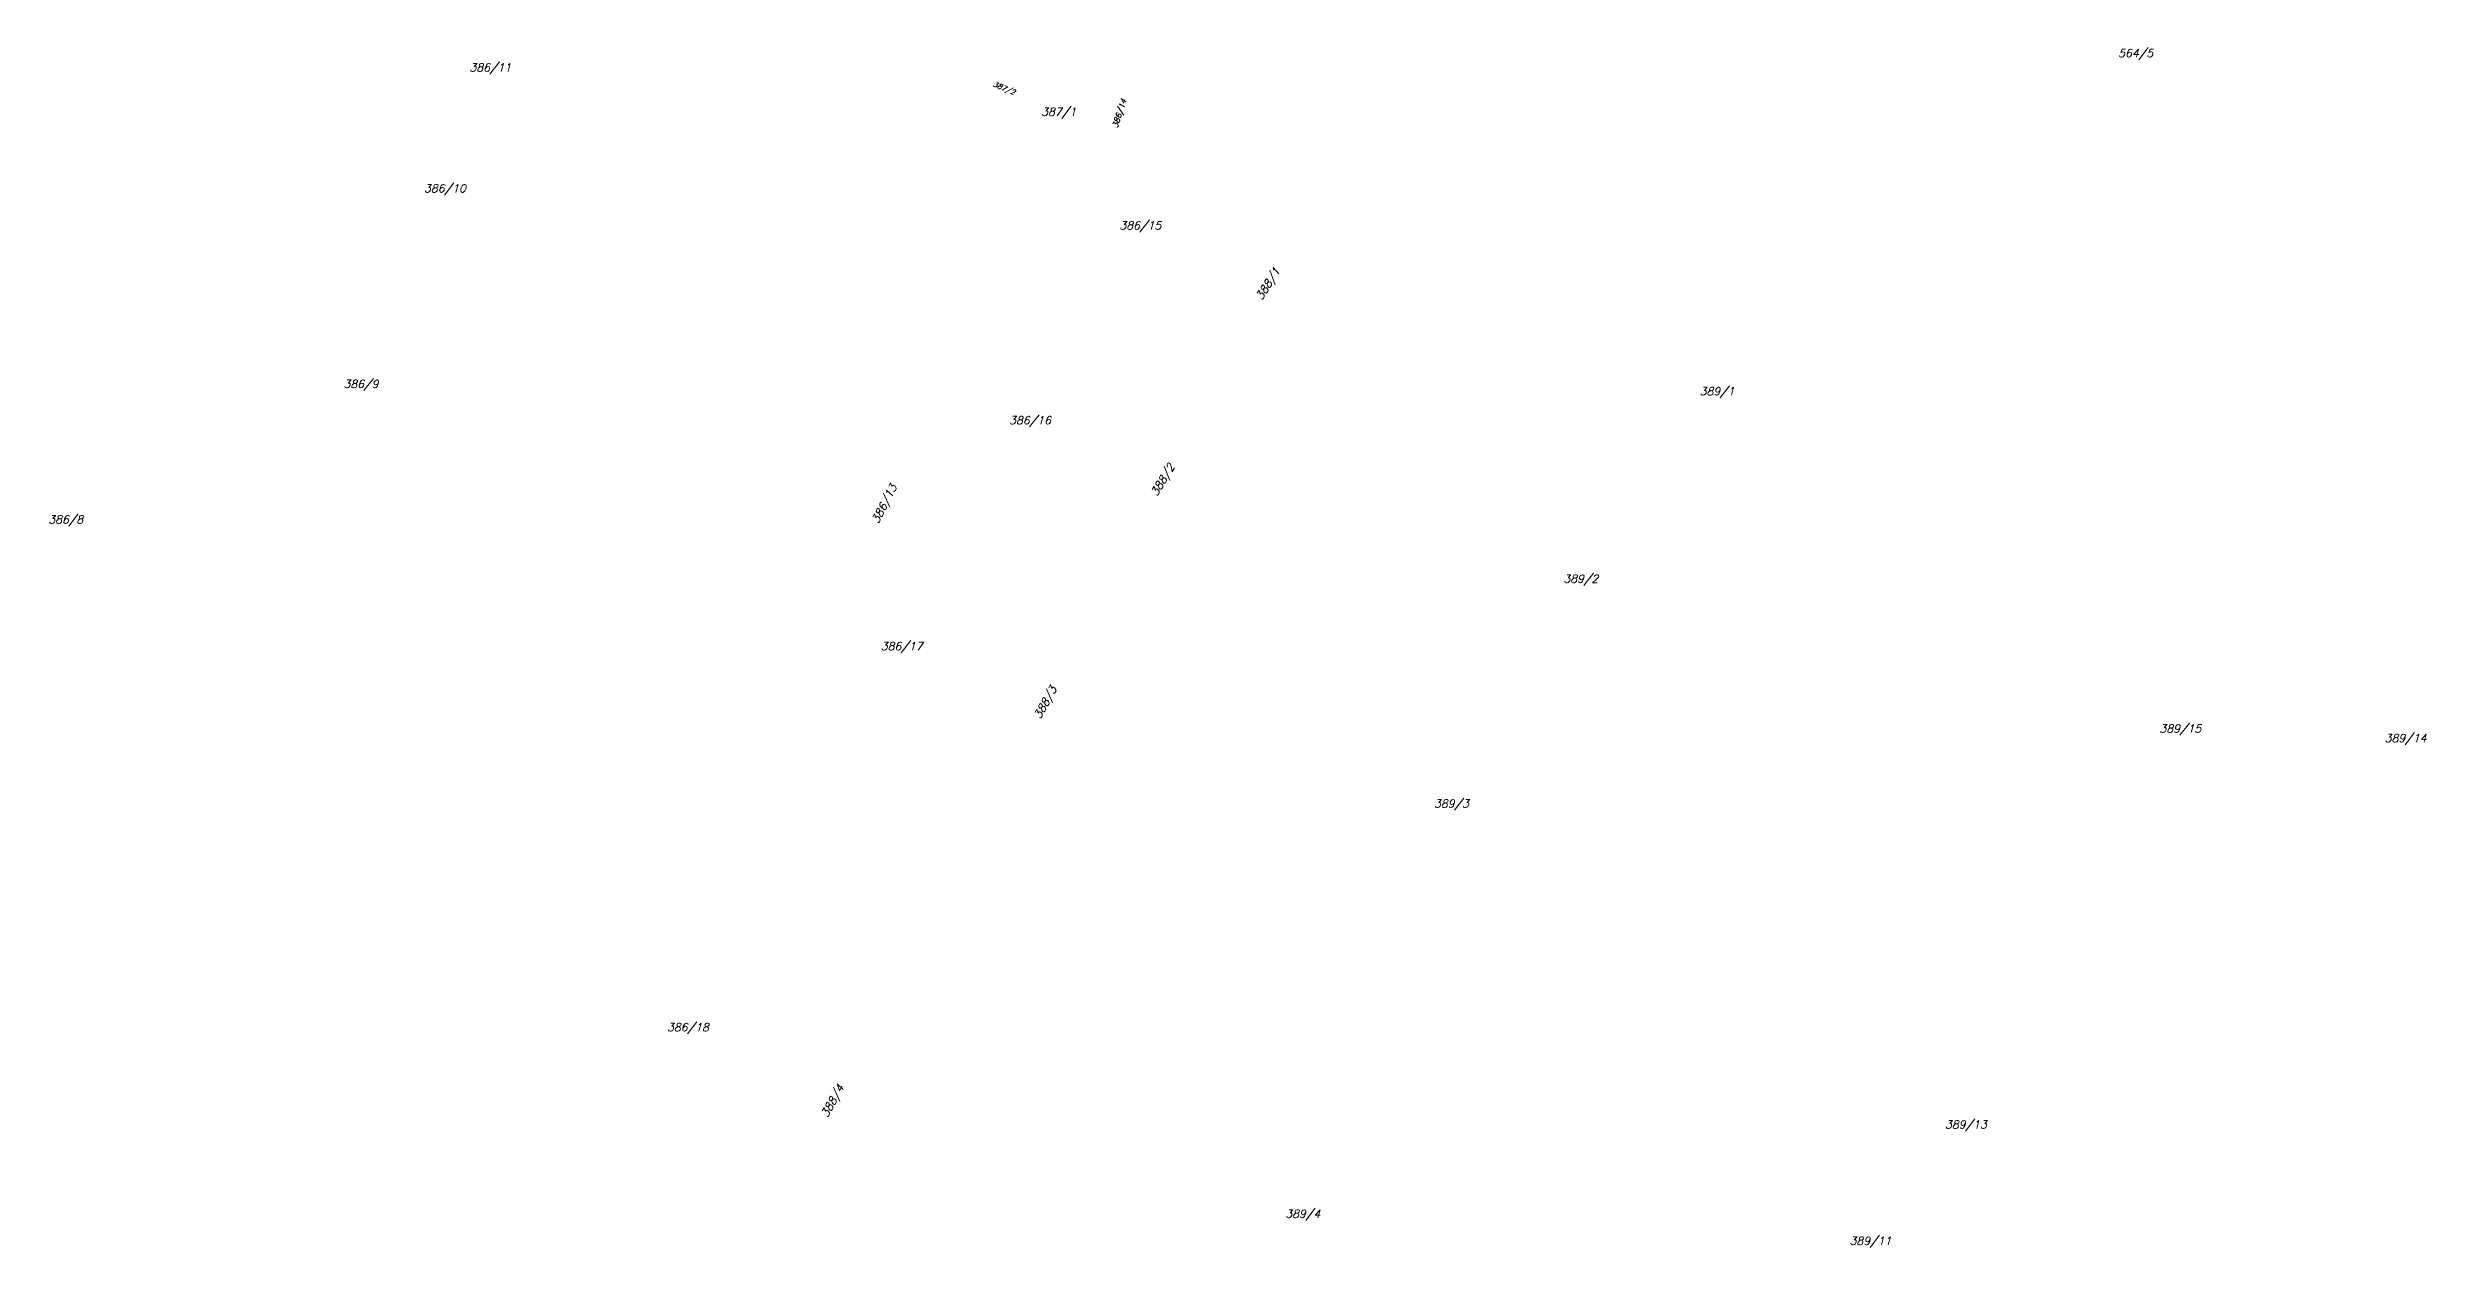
# Model space of a CAD drawing. Header units: millimetres. Extents: x -626413 to -622762, y -1174800 to -1172001.
# Drawn here: x -624513 to -624008, y -1174087 to -1173832 of the extents above; entities that cross this region are included whole.
import ezdxf
from ezdxf.enums import TextEntityAlignment as Align

# ---------------------------------------------------------------- set-up
doc = ezdxf.new("R2010")
doc.units = ezdxf.units.MM
doc.layers.add('Dobrinsko_parcelní čísla', color=7, linetype='Continuous', lineweight=0)
doc.styles.add('Style-ITALICS', font='ITALICS.shx')

msp = doc.modelspace()

# ---------------------------------------------------------------- texts
at = {"layer": 'Dobrinsko_parcelní čísla', "color": 7, "linetype": 'Continuous', "lineweight": 0, "style": 'Style-ITALICS'}
for s, p in [('564/5', (-624065.74, -1173833.71)), ('386/11', (-624414.63, -1173836.77)), ('387/1', (-624294.59, -1173846.18)), ('386/10', (-624424.28, -1173862.46)), ('386/15', (-624276.51, -1173870.34)), ('386/9', (-624442.85, -1173904.04)), ('389/1', (-624154.68, -1173905.6)), ('386/16', (-624299.95, -1173911.77)), ('386/8', (-624505.58, -1173932.85)), ('389/2', (-624183.63, -1173945.44)), ('386/17', (-624327.22, -1173959.77)), ('389/15', (-624055.52, -1173977.29)), ('389/14', (-624007.66, -1173979.32)), ('389/3', (-624211.13, -1173993.23)), ('386/18', (-624372.64, -1174040.77)), ('389/13', (-624101.09, -1174061.45)), ('389/4', (-624242.72, -1174080.41)), ('389/11', (-624121.36, -1174086.17))]:
    msp.add_text(s, height=1.7, dxfattribs=at).set_placement(p, align=Align.RIGHT)
for s, height, rotation, p in [('387/2', 1.139, 337, (-624307.81, -1173841.79)), ('386/14', 1.2, 72, (-624283.88, -1173842.88)), ('388/1', 1.7, 58, (-624251.18, -1173879.2)), ('388/2', 1.7, 59, (-624273.58, -1173920.8)), ('386/13', 1.7, 63, (-624332.61, -1173925.09)), ('388/3', 1.7, 61, (-624298.62, -1173968.03)), ('388/4', 1.7, 61, (-624343.85, -1174052.74))]:
    msp.add_text(s, height=height, rotation=rotation, dxfattribs=at).set_placement(p, align=Align.RIGHT)

doc.saveas('drawing.dxf')
